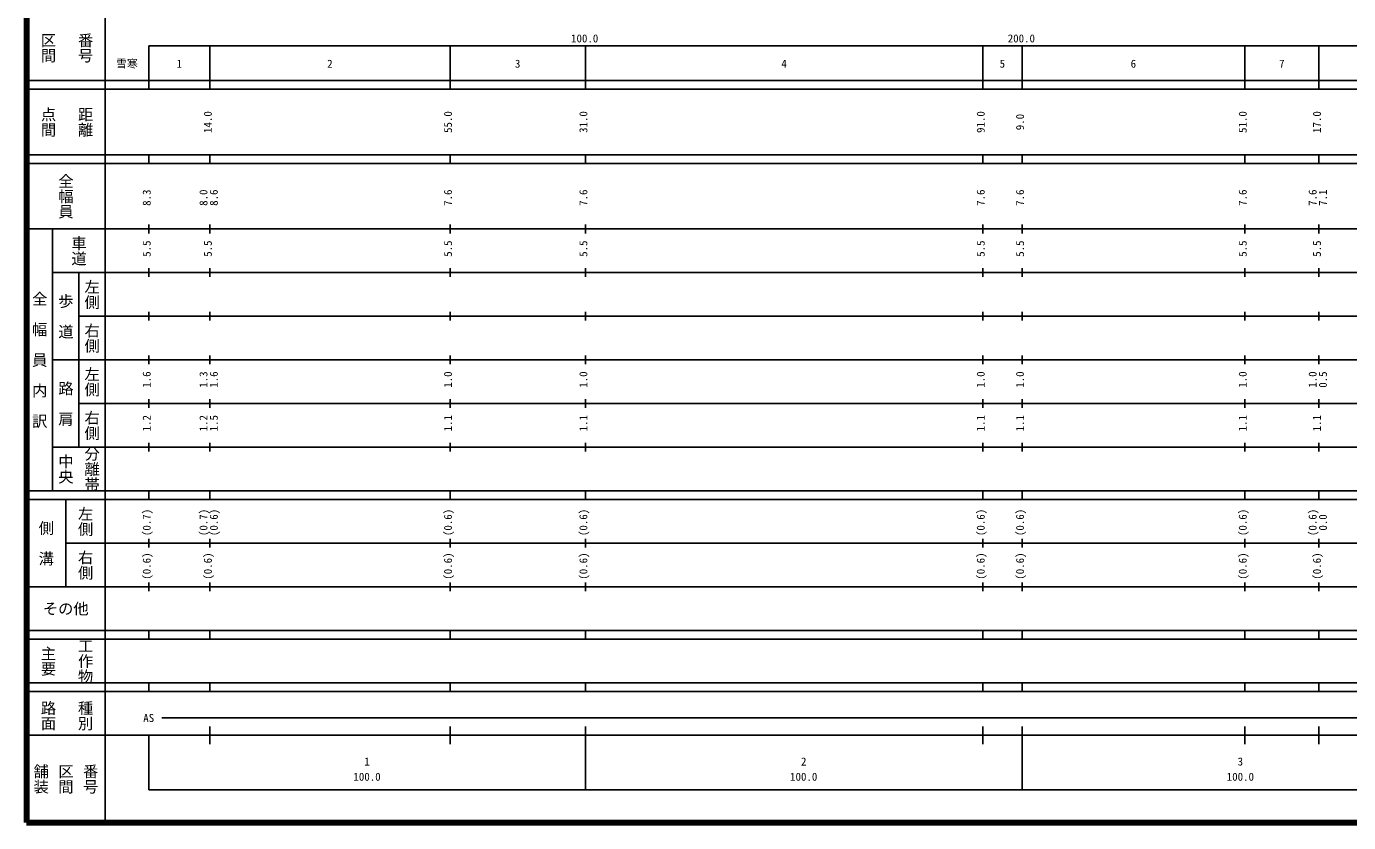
# Model space of a CAD drawing. Units: millimetres on the paper, enlarged 1000 times. Extents: x 40000 to 680000, y 20000 to 380000.
# Drawn here: x 40000 to 342774, y 20000 to 202409 of the extents above; entities that cross this region are included whole.
import ezdxf
from ezdxf.enums import TextEntityAlignment as Align

# ---------------------------------------------------------------- set-up
doc = ezdxf.new("R2010")
doc.units = ezdxf.units.MM
doc.header["$LTSCALE"] = 1000
doc.layers.add('M-TTL', color=2, linetype='Continuous', lineweight=140)
doc.layers.add('M-TTL-BAND', color=7, linetype='Continuous', lineweight=25)
doc.styles.add('@ＭＳ ゴシック', font='')
doc.styles.add('ＭＳ ゴシック', font='')
doc.styles.get('@ＭＳ ゴシック').set_extended_font_data('@MS Gothic')
doc.styles.get('ＭＳ ゴシック').set_extended_font_data('MS Gothic')

msp = doc.modelspace()

# ---------------------------------------------------------------- linework, layer by layer
at = {"layer": 'M-TTL'}
for p, q in [((40000, 380000), (40000, 20000)), ((40000, 20000), (680000, 20000))]:
    msp.add_line(p, q, dxfattribs=at)
at = {"layer": 'M-TTL-BAND'}
for p, q in [((58000, 370000), (58000, 20000)), ((68000, 198000), (579000, 198000)), ((68000, 198000), (68000, 188000)), ((82000, 188000), (82000, 198000)), ((137000, 188000), (137000, 198000)), ((168000, 188000), (168000, 198000)), ((259000, 188000), (259000, 198000)), ((268000, 188000), (268000, 198000)), ((319000, 188000), (319000, 198000)), ((336000, 188000), (336000, 198000)), ((40000, 190000), (579000, 190000)), ((40000, 188000), (579000, 188000)), ((40000, 173000), (579000, 173000)), ((68000, 171000), (68000, 173000)), ((82000, 171000), (82000, 173000)), ((137000, 171000), (137000, 173000)), ((168000, 171000), (168000, 173000)), ((259000, 171000), (259000, 173000)), ((268000, 171000), (268000, 173000)), ((319000, 171000), (319000, 173000)), ((336000, 171000), (336000, 173000)), ((40000, 171000), (579000, 171000)), ((40000, 156000), (579000, 156000)), ((46000, 96000), (46000, 156000)), ((68000, 155000), (68000, 157000)), ((82000, 155000), (82000, 157000)), ((137000, 155000), (137000, 157000)), ((168000, 155000), (168000, 157000)), ((259000, 155000), (259000, 157000)), ((268000, 155000), (268000, 157000)), ((319000, 155000), (319000, 157000)), ((336000, 155000), (336000, 157000)), ((46000, 146000), (579000, 146000)), ((52000, 146000), (52000, 106000)), ((68000, 145000), (68000, 147000)), ((82000, 145000), (82000, 147000)), ((137000, 145000), (137000, 147000)), ((168000, 145000), (168000, 147000)), ((259000, 145000), (259000, 147000)), ((268000, 145000), (268000, 147000)), ((319000, 145000), (319000, 147000)), ((336000, 145000), (336000, 147000)), ((68000, 135000), (68000, 137000)), ((82000, 135000), (82000, 137000)), ((137000, 135000), (137000, 137000)), ((168000, 135000), (168000, 137000)), ((259000, 135000), (259000, 137000)), ((268000, 135000), (268000, 137000)), ((319000, 135000), (319000, 137000)), ((336000, 135000), (336000, 137000)), ((52000, 136000), (579000, 136000)), ((46000, 126000), (579000, 126000)), ((68000, 125000), (68000, 127000)), ((82000, 125000), (82000, 127000)), ((137000, 125000), (137000, 127000)), ((168000, 125000), (168000, 127000)), ((259000, 125000), (259000, 127000)), ((268000, 125000), (268000, 127000)), ((319000, 125000), (319000, 127000)), ((336000, 125000), (336000, 127000)), ((52000, 116000), (579000, 116000)), ((68000, 115000), (68000, 117000)), ((82000, 115000), (82000, 117000)), ((137000, 115000), (137000, 117000)), ((168000, 115000), (168000, 117000)), ((259000, 115000), (259000, 117000)), ((268000, 115000), (268000, 117000)), ((319000, 115000), (319000, 117000)), ((336000, 115000), (336000, 117000)), ((46000, 106000), (579000, 106000)), ((68000, 105000), (68000, 107000)), ((82000, 105000), (82000, 107000)), ((137000, 105000), (137000, 107000)), ((168000, 105000), (168000, 107000)), ((259000, 105000), (259000, 107000)), ((268000, 105000), (268000, 107000)), ((319000, 105000), (319000, 107000)), ((336000, 105000), (336000, 107000)), ((40000, 96000), (579000, 96000)), ((40000, 94000), (579000, 94000)), ((49000, 94000), (49000, 74000)), ((68000, 94000), (68000, 96000)), ((82000, 94000), (82000, 96000)), ((137000, 94000), (137000, 96000)), ((168000, 94000), (168000, 96000)), ((259000, 94000), (259000, 96000)), ((268000, 94000), (268000, 96000)), ((319000, 94000), (319000, 96000)), ((336000, 94000), (336000, 96000)), ((68000, 83000), (68000, 85000)), ((82000, 83000), (82000, 85000)), ((137000, 83000), (137000, 85000)), ((168000, 83000), (168000, 85000)), ((259000, 83000), (259000, 85000)), ((268000, 83000), (268000, 85000)), ((319000, 83000), (319000, 85000)), ((336000, 83000), (336000, 85000)), ((49000, 84000), (579000, 84000)), ((40000, 74000), (579000, 74000)), ((68000, 73000), (68000, 75000)), ((82000, 73000), (82000, 75000)), ((137000, 73000), (137000, 75000)), ((168000, 73000), (168000, 75000)), ((259000, 73000), (259000, 75000)), ((268000, 73000), (268000, 75000)), ((319000, 73000), (319000, 75000)), ((336000, 73000), (336000, 75000)), ((40000, 64000), (579000, 64000)), ((68000, 62000), (68000, 64000)), ((82000, 62000), (82000, 64000)), ((137000, 62000), (137000, 64000)), ((168000, 62000), (168000, 64000)), ((259000, 62000), (259000, 64000)), ((268000, 62000), (268000, 64000)), ((319000, 62000), (319000, 64000)), ((336000, 62000), (336000, 64000)), ((40000, 62000), (579000, 62000)), ((40000, 52000), (579000, 52000)), ((68000, 50000), (68000, 52000)), ((82000, 50000), (82000, 52000)), ((137000, 50000), (137000, 52000)), ((168000, 50000), (168000, 52000)), ((259000, 50000), (259000, 52000)), ((268000, 50000), (268000, 52000)), ((319000, 50000), (319000, 52000)), ((336000, 50000), (336000, 52000)), ((40000, 50000), (579000, 50000)), ((71000, 44000), (565000, 44000)), ((40000, 40000), (579000, 40000)), ((68000, 40000), (68000, 27500)), ((82000, 38000), (82000, 42000)), ((137000, 38000), (137000, 42000)), ((168000, 27500), (168000, 42000)), ((259000, 38000), (259000, 42000)), ((268000, 27500), (268000, 42000)), ((319000, 38000), (319000, 42000)), ((336000, 38000), (336000, 42000)), ((68000, 27500), (579000, 27500))]:
    msp.add_line(p, q, dxfattribs=at)

# ---------------------------------------------------------------- texts
at = {"layer": 'M-TTL-BAND', "style": '@ＭＳ ゴシック'}
for s, p in [('区間', (45000, 197500)), ('番号', (53500, 197500)), ('点間', (45000, 180500)), ('距離', (53500, 180500)), ('全幅員', (49000, 163500)), ('車道', (52000, 151000)), ('左側', (55000, 141000)), ('全\u3000幅\u3000員\u3000内\u3000訳', (43000, 126000)), ('歩\u3000道', (49000, 136000)), ('右側', (55000, 131000)), ('左側', (55000, 121000)), ('路\u3000肩', (49000, 116000)), ('右側', (55000, 111000)), ('分離帯', (55000, 101000)), ('中央', (49000, 101000)), ('左側', (53500, 89000)), ('側\u3000溝', (44500, 84000)), ('右側', (53500, 79000)), ('工作物', (53500, 57000)), ('主要', (45000, 57000)), ('路面', (45000, 44500)), ('種別', (53500, 44500)), ('舗装', (43333, 30000)), ('番号', (54667, 30000)), ('区間', (49000, 30000))]:
    msp.add_text(s, height=2566, rotation=270, dxfattribs=at).set_placement(p, align=Align.MIDDLE_CENTER)
at = {"layer": 'M-TTL-BAND', "style": 'ＭＳ ゴシック'}
for s, p in [('100.0', (167844, 198195)), ('200.0', (267844, 198195)), ('雪寒', (63017, 192405)), ('1', (75000, 192405)), ('2', (109500, 192405)), ('3', (152500, 192405)), ('4', (213500, 192405)), ('5', (263500, 192405)), ('6', (293500, 192405)), ('7', (327500, 192405)), ('AS', (68000, 42500)), ('1', (118000, 32523)), ('2', (218000, 32523)), ('3', (318000, 32523)), ('100.0', (118000, 29033)), ('100.0', (218000, 29033)), ('100.0', (318000, 29033))]:
    msp.add_text(s, height=1833, dxfattribs=at).set_placement(p, align=Align.BOTTOM_CENTER)
for s, p in [('14.0', (83000, 180500)), ('55.0', (138000, 180500)), ('31.0', (169000, 180500)), ('91.0', (260000, 180500)), ('9.0', (269000, 180500)), ('51.0', (320000, 180500)), ('17.0', (337000, 180500)), ('8.3', (69000, 163174)), ('8.0', (82000, 163174)), ('8.6', (84370, 163174)), ('7.6', (138000, 163174)), ('7.6', (169000, 163174)), ('7.6', (260000, 163174)), ('7.6', (269000, 163174)), ('7.6', (320000, 163174)), ('7.6', (336000, 163174)), ('7.1', (338370, 163174)), ('5.5', (69000, 151500)), ('5.5', (83000, 151500)), ('5.5', (138000, 151500)), ('5.5', (169000, 151500)), ('5.5', (260000, 151500)), ('5.5', (269000, 151500)), ('5.5', (320000, 151500)), ('5.5', (337000, 151500)), ('1.6', (69000, 121500)), ('1.3', (82000, 121500)), ('1.6', (84370, 121500)), ('1.0', (138000, 121500)), ('1.0', (169000, 121500)), ('1.0', (260000, 121500)), ('1.0', (269000, 121500)), ('1.0', (320000, 121500)), ('1.0', (336000, 121500)), ('0.5', (338370, 121500)), ('1.2', (69000, 111500)), ('1.2', (82000, 111500)), ('1.5', (84370, 111500)), ('1.1', (138000, 111500)), ('1.1', (169000, 111500)), ('1.1', (260000, 111500)), ('1.1', (269000, 111500)), ('1.1', (320000, 111500)), ('1.1', (337000, 111500)), ('(0.7)', (69000, 88764)), ('(0.7)', (82000, 88764)), ('(0.6)', (84370, 88764)), ('(0.6)', (138000, 88764)), ('(0.6)', (169000, 88764)), ('(0.6)', (260000, 88764)), ('(0.6)', (269000, 88764)), ('(0.6)', (320000, 88764)), ('(0.6)', (336000, 88764)), ('0.0', (338370, 88764)), ('(0.6)', (69000, 78764)), ('(0.6)', (83000, 78764)), ('(0.6)', (138000, 78764)), ('(0.6)', (169000, 78764)), ('(0.6)', (260000, 78764)), ('(0.6)', (269000, 78764)), ('(0.6)', (320000, 78764)), ('(0.6)', (337000, 78764))]:
    msp.add_text(s, height=1833, rotation=90, dxfattribs=at).set_placement(p, align=Align.BOTTOM_CENTER)
msp.add_text('その他', height=2566, dxfattribs=at).set_placement((49000, 69000), align=Align.MIDDLE_CENTER)

doc.saveas('drawing.dxf')
